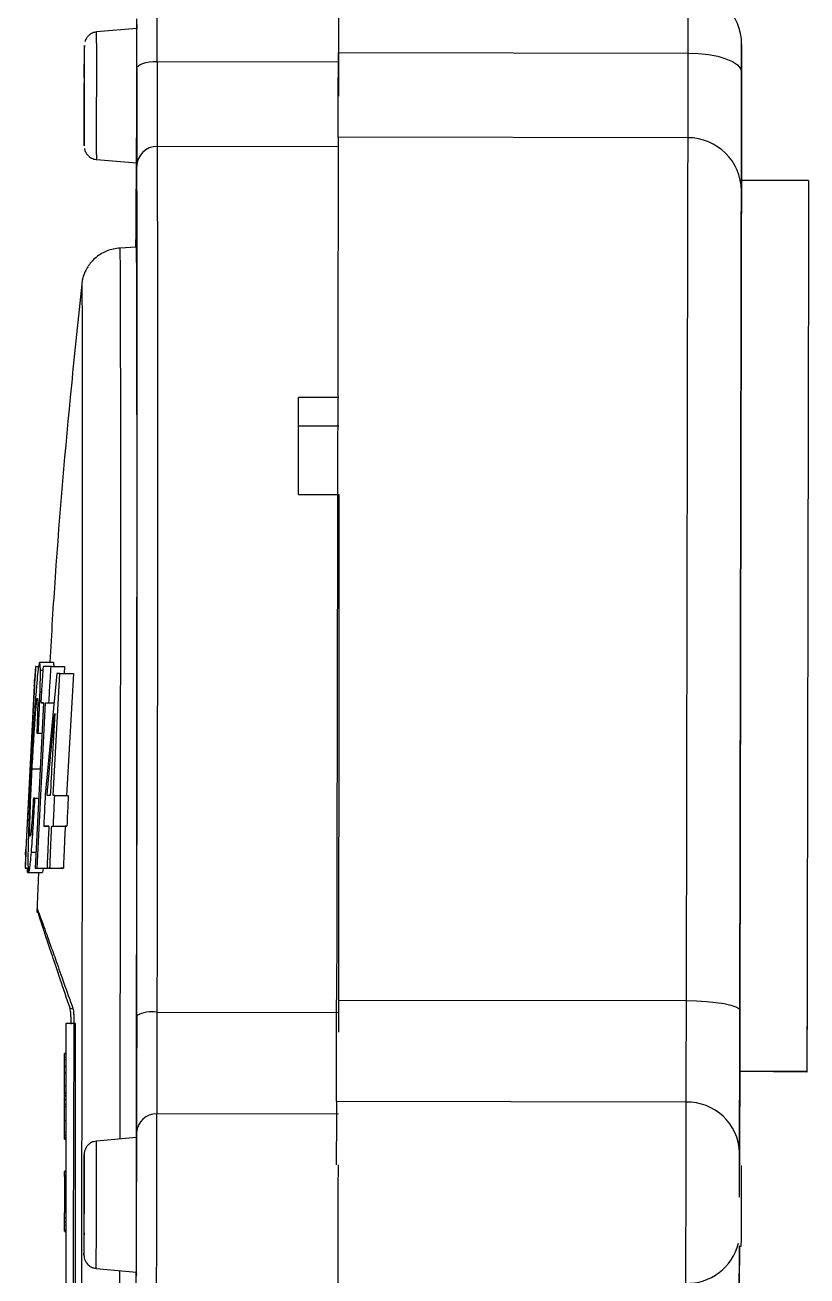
# Model space of a CAD drawing. Header units: millimetres. Extents: x 2271 to 4415, y 823 to 2339.
# Drawn here: x 2695.4 to 2753.6, y 2075.1 to 2168.2 of the extents above; entities that cross this region are included whole.
import ezdxf

# ---------------------------------------------------------------- set-up
doc = ezdxf.new("R2010")
doc.units = ezdxf.units.MM

msp = doc.modelspace()

# ---------------------------------------------------------------- linework, layer by layer
at = {"color": 7, "linetype": 'Continuous', "lineweight": 25}
for p, q in [((2703.728, 2167.938), (2700.741, 2167.683)), ((2703.732, 2165.938), (2703.732, 2165.938)), ((2718.736, 2166.164), (2744.724, 2166.115)), ((2705.235, 2165.493), (2718.735, 2165.468)), ((2703.72, 2159.938), (2703.721, 2159.938)), ((2699.812, 2159.203), (2699.812, 2159.205)), ((2718.736, 2159.145), (2705.236, 2159.171)), ((2744.712, 2159.816), (2718.712, 2159.865)), ((2700.723, 2158.205), (2703.71, 2157.938)), ((2703.687, 2157.94), (2703.685, 2157.698)), ((2753.706, 2156.628), (2748.706, 2156.638)), ((2703.698, 2151.666), (2702.461, 2151.603)), ((2699.628, 2148.921), (2699.629, 2148.929)), ((2718.767, 2140.497), (2715.767, 2140.502)), ((2715.767, 2138.392), (2718.76, 2138.386)), ((2715.766, 2133.287), (2718.766, 2133.282)), ((2696.192, 2120.478), (2696.129, 2119.478)), ((2696.19, 2120.478), (2696.229, 2120.478)), ((2696.229, 2120.478), (2696.192, 2120.478)), ((2696.229, 2120.478), (2696.423, 2120.478)), ((2696.5, 2120.804), (2697.502, 2120.802)), ((2696.558, 2120.213), (2696.733, 2120.212)), ((2697.354, 2120.476), (2696.75, 2120.477)), ((2697.777, 2119.966), (2696.925, 2111.18)), ((2697.354, 2120.476), (2698.358, 2120.474)), ((2697.503, 2110.883), (2698.01, 2119.966)), ((2698.01, 2119.966), (2699.014, 2119.964)), ((2698.358, 2120.474), (2698.326, 2119.965)), ((2699.014, 2119.964), (2698.507, 2110.881)), ((2696.11, 2119.076), (2695.477, 2106.881)), ((2695.494, 2106.881), (2696.127, 2119.076)), ((2696.63, 2118.541), (2696.531, 2118.541)), ((2696.784, 2117.789), (2696.17, 2105.478)), ((2696.325, 2105.478), (2696.939, 2117.788)), ((2696.784, 2117.789), (2696.585, 2117.789)), ((2696.939, 2117.788), (2697.566, 2117.787)), ((2697.189, 2117.788), (2697.566, 2117.787)), ((2696.286, 2115.519), (2696.671, 2115.518)), ((2696.4, 2115.519), (2696.671, 2115.518)), ((2695.94, 2112.872), (2696.539, 2112.871)), ((2696.147, 2110.692), (2696.43, 2110.692)), ((2697.628, 2110.883), (2698.632, 2110.881)), ((2697.184, 2108.603), (2696.803, 2108.603)), ((2697.396, 2108.602), (2698.4, 2108.6)), ((2697.52, 2108.602), (2698.524, 2108.6)), ((2695.455, 2106.48), (2695.414, 2105.48)), ((2695.886, 2106.663), (2696.229, 2106.662)), ((2695.414, 2105.48), (2695.412, 2105.48)), ((2695.412, 2105.48), (2695.414, 2105.48)), ((2695.414, 2105.48), (2695.451, 2105.48)), ((2695.414, 2105.48), (2695.642, 2105.479)), ((2695.451, 2105.48), (2695.642, 2105.479)), ((2695.608, 2105.164), (2695.685, 2105.163)), ((2695.685, 2105.164), (2696.686, 2105.162)), ((2696.17, 2105.478), (2697.051, 2105.477)), ((2696.418, 2105.162), (2696.287, 2102.17)), ((2696.325, 2105.478), (2697.051, 2105.477)), ((2697.051, 2105.477), (2698.054, 2105.475)), ((2697.262, 2105.476), (2698.265, 2105.474)), ((2696.301, 2102.468), (2696.299, 2102.478)), ((2698.765, 2095.057), (2698.98, 2095.008)), ((2718.727, 2095.671), (2744.592, 2095.623)), ((2698.457, 2093.931), (2698.457, 2067.931)), ((2699.157, 2093.931), (2698.457, 2093.931)), ((2699.157, 2067.931), (2699.157, 2093.931)), ((2705.225, 2094.774), (2718.725, 2094.748)), ((2698.457, 2091.703), (2698.357, 2091.703)), ((2698.357, 2091.676), (2698.357, 2091.703)), ((2698.357, 2091.676), (2698.457, 2091.676)), ((2698.357, 2091.406), (2698.357, 2091.676)), ((2698.457, 2091.406), (2698.357, 2091.406)), ((2698.357, 2091.217), (2698.357, 2091.406)), ((2698.457, 2091.217), (2698.357, 2091.217)), ((2698.357, 2090.73), (2698.357, 2091.217)), ((2698.457, 2090.73), (2698.357, 2090.73)), ((2698.357, 2090.243), (2698.357, 2090.73)), ((2698.457, 2090.243), (2698.357, 2090.243)), ((2698.357, 2089.269), (2698.357, 2090.243)), ((2753.582, 2090.304), (2748.582, 2090.351)), ((2753.582, 2090.342), (2748.582, 2090.351)), ((2753.582, 2090.304), (2753.582, 2090.342)), ((2698.457, 2089.269), (2698.357, 2089.269)), ((2698.357, 2088.783), (2698.357, 2089.269)), ((2698.457, 2088.783), (2698.357, 2088.783)), ((2698.457, 2088.702), (2698.357, 2088.702)), ((2698.457, 2088.539), (2698.357, 2088.539)), ((2698.457, 2088.485), (2698.357, 2088.485)), ((2698.357, 2088.242), (2698.357, 2088.485)), ((2698.457, 2088.242), (2698.357, 2088.242)), ((2698.357, 2087.89), (2698.357, 2088.242)), ((2698.457, 2087.89), (2698.357, 2087.89)), ((2698.357, 2087.728), (2698.357, 2087.89)), ((2698.457, 2087.728), (2698.357, 2087.728)), ((2698.357, 2086.7), (2698.357, 2087.728)), ((2744.577, 2088.07), (2718.577, 2088.119)), ((2698.457, 2086.7), (2698.357, 2086.7)), ((2718.722, 2087.176), (2705.222, 2087.202)), ((2698.457, 2085.835), (2698.357, 2085.835)), ((2698.357, 2085.619), (2698.357, 2085.835)), ((2698.457, 2085.619), (2698.357, 2085.619)), ((2698.357, 2085.456), (2698.357, 2085.619)), ((2698.357, 2085.456), (2698.457, 2085.456)), ((2698.357, 2085.402), (2698.357, 2085.456)), ((2698.457, 2085.402), (2698.357, 2085.402)), ((2698.357, 2085.321), (2698.357, 2085.402)), ((2698.357, 2085.321), (2698.457, 2085.321)), ((2703.714, 2085.436), (2700.727, 2085.18)), ((2698.457, 2082.931), (2698.357, 2082.931)), ((2698.457, 2082.912), (2698.357, 2082.912)), ((2698.357, 2082.893), (2698.357, 2082.912)), ((2698.457, 2082.893), (2698.357, 2082.893)), ((2698.357, 2082.836), (2698.357, 2082.893)), ((2698.457, 2082.836), (2698.357, 2082.836)), ((2698.357, 2082.647), (2698.357, 2082.836)), ((2703.718, 2083.436), (2703.717, 2083.436)), ((2698.457, 2082.647), (2698.357, 2082.647)), ((2698.357, 2082.545), (2698.357, 2082.647)), ((2698.457, 2082.545), (2698.357, 2082.545)), ((2698.357, 2082.545), (2698.357, 2079.853)), ((2698.457, 2079.853), (2698.357, 2079.853)), ((2698.357, 2079.519), (2698.357, 2079.853)), ((2698.357, 2079.494), (2698.457, 2079.494)), ((2698.357, 2079.222), (2698.357, 2079.277)), ((2698.357, 2079.202), (2698.457, 2079.202)), ((2698.357, 2078.911), (2698.457, 2078.911)), ((2698.457, 2078.577), (2698.357, 2078.577)), ((2698.357, 2078.463), (2698.357, 2078.577)), ((2698.457, 2078.463), (2698.357, 2078.463)), ((2698.457, 2078.425), (2698.357, 2078.425)), ((2703.706, 2077.436), (2703.706, 2077.436)), ((2748.52, 2077.351), (2748.699, 2077.351)), ((2700.709, 2075.703), (2703.695, 2075.436))]:
    msp.add_line(p, q, dxfattribs=at)
at = {"color": 7, "linetype": 'Continuous', "lineweight": 25, "flags": 128}
for points in [[(2744.733, 2170.762), (2744.733, 2170.557), (2744.731, 2169.944), (2744.73, 2168.957), (2744.727, 2167.656), (2744.724, 2166.115)], [(2703.707, 2157.939), (2703.709, 2157.764), (2703.712, 2157.941), (2703.715, 2158.461), (2703.718, 2159.287), (2703.722, 2160.364), (2703.725, 2161.618), (2703.728, 2162.964), (2703.73, 2164.31), (2703.732, 2165.564), (2703.732, 2166.641), (2703.732, 2167.467), (2703.731, 2167.987), (2703.729, 2168.164)], [(2703.725, 2168.243), (2703.725, 2168.206), (2703.724, 2167.938)], [(2703.729, 2168.164), (2703.726, 2167.987), (2703.726, 2167.938)], [(2718.737, 2168.017), (2718.737, 2166.888), (2718.735, 2165.468)], [(2699.815, 2159.487), (2699.818, 2160.098), (2699.821, 2160.987), (2699.824, 2162.069), (2699.826, 2163.236), (2699.828, 2164.375), (2699.828, 2165.374), (2699.828, 2166.135), (2699.827, 2166.584), (2699.826, 2166.677), (2699.823, 2166.405), (2699.82, 2165.794), (2699.817, 2164.904), (2699.814, 2163.823), (2699.812, 2162.655), (2699.81, 2161.517), (2699.81, 2160.518), (2699.81, 2159.756), (2699.811, 2159.307), (2699.812, 2159.203)], [(2744.724, 2166.115), (2744.722, 2164.942), (2744.72, 2163.847), (2744.718, 2162.849), (2744.716, 2161.964), (2744.715, 2161.207), (2744.714, 2160.59), (2744.713, 2160.124), (2744.712, 2159.816)], [(2744.724, 2166.115), (2745.505, 2166.086), (2746.255, 2166.004), (2746.946, 2165.872), (2747.552, 2165.694), (2748.049, 2165.478), (2748.418, 2165.233), (2748.645, 2164.966), (2748.722, 2164.689)], [(2703.732, 2164.968), (2703.761, 2165.071), (2703.847, 2165.17), (2703.987, 2165.261), (2704.174, 2165.341), (2704.401, 2165.406), (2704.661, 2165.454), (2704.943, 2165.483), (2705.235, 2165.493)], [(2718.735, 2165.468), (2718.734, 2164.293), (2718.733, 2163.196), (2718.733, 2162.905)], [(2699.812, 2159.205), (2699.812, 2159.214), (2699.815, 2159.487)], [(2705.236, 2159.171), (2705.243, 2158.03), (2705.249, 2156.539), (2705.254, 2154.703), (2705.259, 2152.532), (2705.262, 2150.034), (2705.265, 2147.222), (2705.267, 2144.107), (2705.267, 2140.705), (2705.267, 2137.03), (2705.266, 2133.099), (2705.264, 2128.93), (2705.261, 2124.541), (2705.257, 2119.953), (2705.252, 2115.186), (2705.247, 2110.262), (2705.24, 2105.204), (2705.233, 2100.033), (2705.225, 2094.774)], [(2744.712, 2159.816), (2744.71, 2158.693), (2744.707, 2157.218), (2744.704, 2155.398), (2744.7, 2153.242), (2744.695, 2150.76), (2744.69, 2147.962), (2744.684, 2144.861), (2744.678, 2141.472), (2744.671, 2137.809), (2744.664, 2133.889), (2744.656, 2129.731), (2744.647, 2125.352), (2744.639, 2120.773), (2744.63, 2116.014), (2744.621, 2111.097), (2744.611, 2106.044), (2744.601, 2100.878), (2744.592, 2095.623)], [(2700.727, 2158.564), (2700.724, 2158.239), (2700.723, 2158.205)], [(2703.714, 2158.317), (2703.711, 2157.973), (2703.71, 2157.938)], [(2703.722, 2094.508), (2703.73, 2099.669), (2703.737, 2104.743), (2703.743, 2109.706), (2703.749, 2114.538), (2703.754, 2119.215), (2703.757, 2123.717), (2703.76, 2128.024), (2703.762, 2132.115), (2703.763, 2135.972), (2703.763, 2139.578), (2703.763, 2142.917), (2703.761, 2145.973), (2703.759, 2148.733), (2703.755, 2151.183), (2703.751, 2153.314), (2703.746, 2155.115), (2703.74, 2156.579), (2703.733, 2157.698)], [(2702.461, 2151.603), (2702.466, 2151.525), (2702.474, 2151.115), (2702.481, 2150.356), (2702.487, 2149.251), (2702.493, 2147.806), (2702.497, 2146.028), (2702.501, 2143.925), (2702.504, 2141.509), (2702.506, 2138.792), (2702.508, 2135.785), (2702.508, 2132.505), (2702.507, 2128.968), (2702.506, 2125.191), (2702.503, 2121.193), (2702.5, 2116.993), (2702.496, 2112.613), (2702.491, 2108.074), (2702.485, 2103.398), (2702.479, 2098.609), (2702.471, 2093.731), (2702.463, 2088.786), (2702.457, 2085.328)], [(2703.695, 2085.434), (2703.697, 2086.739), (2703.705, 2091.727), (2703.713, 2096.658), (2703.72, 2101.508), (2703.726, 2106.254), (2703.731, 2110.871), (2703.736, 2115.337), (2703.739, 2119.629), (2703.742, 2123.726), (2703.744, 2127.607), (2703.745, 2131.254), (2703.745, 2134.647), (2703.744, 2137.771), (2703.742, 2140.609), (2703.74, 2143.147), (2703.736, 2145.373), (2703.732, 2147.276), (2703.726, 2148.846), (2703.72, 2150.075), (2703.714, 2150.957), (2703.706, 2151.489), (2703.698, 2151.666)], [(2715.766, 2133.287), (2715.766, 2134.239), (2715.767, 2135.177), (2715.767, 2136.1), (2715.767, 2137.01), (2715.767, 2137.905), (2715.767, 2138.786), (2715.767, 2139.652), (2715.767, 2140.502)], [(2718.766, 2133.282), (2718.764, 2129.097), (2718.761, 2124.689), (2718.757, 2120.078), (2718.753, 2115.286), (2718.747, 2110.333), (2718.741, 2105.244), (2718.733, 2100.041), (2718.725, 2094.748)], [(2744.592, 2095.623), (2744.589, 2094.374), (2744.587, 2093.175), (2744.585, 2092.048), (2744.583, 2091.01), (2744.581, 2090.079), (2744.58, 2089.27), (2744.578, 2088.597), (2744.577, 2088.07)], [(2744.592, 2095.623), (2745.372, 2095.607), (2746.122, 2095.565), (2746.814, 2095.496), (2747.42, 2095.404), (2747.917, 2095.293), (2748.286, 2095.167), (2748.514, 2095.03), (2748.59, 2094.887)], [(2753.591, 2095.276), (2753.59, 2094.657), (2753.589, 2094.038), (2753.587, 2093.417), (2753.586, 2092.796), (2753.585, 2092.174), (2753.584, 2091.552), (2753.583, 2090.928), (2753.582, 2090.304)], [(2718.725, 2094.748), (2718.723, 2093.498), (2718.723, 2093.28)], [(2748.582, 2090.351), (2748.572, 2085.054), (2748.569, 2083.351)], [(2744.577, 2088.07), (2744.576, 2087.271), (2744.574, 2086.124), (2744.571, 2084.696), (2744.568, 2083.072), (2744.565, 2081.345), (2744.561, 2079.617), (2744.558, 2077.988), (2744.556, 2076.555), (2744.554, 2075.399), (2744.552, 2074.59)], [(2703.693, 2075.436), (2703.695, 2075.264), (2703.698, 2075.441), (2703.701, 2075.961), (2703.704, 2076.787), (2703.708, 2077.864), (2703.711, 2079.118), (2703.714, 2080.464), (2703.716, 2081.81), (2703.717, 2083.064), (2703.718, 2084.141), (2703.718, 2084.967), (2703.717, 2085.487), (2703.715, 2085.664), (2703.715, 2085.664)], [(2703.715, 2085.664), (2703.712, 2085.487), (2703.712, 2085.436)], [(2699.796, 2076.889), (2699.796, 2076.805), (2699.798, 2076.712), (2699.801, 2076.984), (2699.804, 2077.595), (2699.807, 2078.485), (2699.809, 2079.566), (2699.812, 2080.733), (2699.813, 2081.872), (2699.814, 2082.871), (2699.814, 2083.632), (2699.813, 2084.081), (2699.811, 2084.174), (2699.809, 2083.902), (2699.806, 2083.291), (2699.803, 2082.401), (2699.8, 2081.32), (2699.798, 2080.153), (2699.796, 2079.014), (2699.796, 2079.014)], [(2699.618, 2080.472), (2699.608, 2075.513), (2699.598, 2070.581), (2699.587, 2065.7), (2699.576, 2060.897), (2699.564, 2056.197), (2699.552, 2051.624), (2699.54, 2047.203), (2699.528, 2042.957), (2699.515, 2038.907), (2699.503, 2035.077), (2699.49, 2031.484), (2699.477, 2028.149), (2699.465, 2025.089), (2699.453, 2022.32), (2699.441, 2019.856), (2699.429, 2017.711), (2699.418, 2015.896), (2699.407, 2014.42), (2699.396, 2013.29), (2699.386, 2012.514), (2699.377, 2012.095), (2699.37, 2012.021)], [(2699.796, 2079.014), (2699.795, 2078.015), (2699.795, 2077.915)], [(2748.557, 2077.351), (2748.552, 2074.428), (2748.542, 2069.15), (2748.532, 2063.932), (2748.522, 2058.799), (2748.513, 2053.775), (2748.504, 2048.887), (2748.495, 2044.157), (2748.486, 2039.611), (2748.478, 2035.269), (2748.471, 2031.155), (2748.463, 2027.287), (2748.457, 2023.685), (2748.45, 2020.367), (2748.445, 2017.35), (2748.44, 2014.648), (2748.435, 2012.274), (2748.431, 2010.241), (2748.428, 2008.559), (2748.426, 2007.235)], [(2702.439, 2075.548), (2702.435, 2073.805), (2702.425, 2068.844), (2702.414, 2063.941), (2702.403, 2059.119), (2702.391, 2054.403), (2702.379, 2049.816), (2702.367, 2045.381), (2702.354, 2041.119), (2702.341, 2037.051), (2702.329, 2033.198), (2702.316, 2029.579), (2702.303, 2026.212), (2702.291, 2023.112), (2702.278, 2020.297), (2702.266, 2017.779), (2702.254, 2015.571), (2702.243, 2013.683), (2702.232, 2012.127), (2702.221, 2010.907), (2702.211, 2010.032), (2702.202, 2009.506), (2702.193, 2009.33)], [(2703.429, 2009.263), (2703.434, 2009.307), (2703.443, 2009.661), (2703.453, 2010.369), (2703.463, 2011.425), (2703.474, 2012.826), (2703.486, 2014.563), (2703.497, 2016.629), (2703.509, 2019.012), (2703.522, 2021.702), (2703.534, 2024.685), (2703.547, 2027.945), (2703.56, 2031.467), (2703.573, 2035.234), (2703.585, 2039.225), (2703.598, 2043.422), (2703.61, 2047.804), (2703.623, 2052.348), (2703.635, 2057.033), (2703.646, 2061.834), (2703.657, 2066.728), (2703.668, 2071.69), (2703.676, 2075.438)]]:
    msp.add_lwpolyline(points, dxfattribs=at)
at = {"color": 7, "linetype": 'Continuous', "lineweight": 25}
for centre, radius, start, end in [((2744.726, 2166.762), 4, 359.89234, 89.89234), ((2077.34, 2167.458), 627.898, 359.820698, 0.246682), ((2279.647, 2166.622), 424.088, 359.77653, 0.27462), ((1444.735, 2165.063), 1256.009, 359.703541, 0.119492), ((1378.453, 2165.174), 1325.279, 359.703541, 0.119492), ((4199.588, 2161.583), 1495.86, 179.870344, 180.148836), ((4005.979, 2162.55), 1300.747, 179.870344, 180.148836), ((2705.222, 2157.682), 1.489, 89.43311, 179.40158), ((2744.736, 2155.847), 3.969, 0.34561, 90.33851), ((3952.864, 2145.583), 1249.238, 179.444348, 179.72113), ((2704.858, 2092.464), 2.339, 80.97379, 119.06365), ((5394.661, 2088.932), 2690.945, 179.881276, 180.066691), ((5045.172, 2089.925), 2339.952, 179.881276, 180.066691), ((2744.692, 2084.192), 3.881, 1.80798, 91.68764), ((2705.173, 2085.747), 1.456, 88.07281, 177.89879), ((218.965, 2085.146), 2486.258, 359.736703, 0.04736), ((701.983, 2084.236), 2001.736, 359.739298, 0.044764), ((1610.749, 2082.495), 1089.981, 359.642939, 0.141123), ((1553.623, 2082.603), 1150.095, 359.642939, 0.141123), ((247.006, 2084.965), 2471.716, 359.738774, 359.9639), ((2568.254, 2082.302), 180.459, 359.74439, 0.33318), ((2147.409, 2081.246), 601.303, 359.628875, 0.02389), ((2744.668, 2078.511), 3.922, 268.31114, 346.33156)]:
    msp.add_arc(centre, radius, start, end, dxfattribs=at)
for points, knots in [([(2718.733, 2170.808), (2718.733, 2170.746), (2718.733, 2170.624), (2718.731, 2169.623), (2718.728, 2168.137), (2718.726, 2166.821), (2718.724, 2166.164)], [0, 0, 0, 0, 0.248061, 0.498707, 0.749354, 1, 1, 1, 1]), ([(2700.738, 2167.666), (2700.684, 2167.665), (2700.524, 2167.662), (2700.296, 2167.547), (2700.09, 2167.378), (2699.961, 2167.198), (2699.894, 2167.064), (2699.875, 2166.991), (2699.872, 2166.978)], [0, 0, 0, 0, 0.135875, 0.404257, 0.623977, 0.809795, 0.964008, 1, 1, 1, 1]), ([(2748.722, 2164.689), (2748.722, 2164.975), (2748.723, 2165.56), (2748.725, 2166.229), (2748.725, 2166.675), (2748.725, 2166.728), (2748.725, 2166.755)], [0, 0, 0, 0, 0.244178, 0.5, 0.755822, 1, 1, 1, 1]), ([(2748.725, 2166.755), (2748.725, 2166.726), (2748.725, 2166.669), (2748.724, 2166.217), (2748.723, 2165.543), (2748.722, 2164.957), (2748.722, 2164.67)], [0, 0, 0, 0, 0.244178, 0.5, 0.755822, 1, 1, 1, 1]), ([(2699.814, 2161.301), (2699.814, 2161.455), (2699.813, 2161.639), (2699.813, 2161.967), (2699.814, 2162.226), (2699.815, 2162.802), (2699.816, 2163.442), (2699.818, 2164.064), (2699.818, 2164.398), (2699.819, 2164.57), (2699.82, 2164.681), (2699.821, 2164.803), (2699.822, 2165.102), (2699.824, 2165.333), (2699.824, 2165.321), (2699.824, 2165.11), (2699.824, 2164.514), (2699.825, 2164.256), (2699.825, 2163.924), (2699.824, 2163.666), (2699.823, 2163.089), (2699.822, 2162.449), (2699.82, 2161.828), (2699.82, 2161.493), (2699.819, 2161.322), (2699.818, 2161.211), (2699.817, 2161.089), (2699.816, 2160.789), (2699.814, 2160.558), (2699.814, 2160.57), (2699.814, 2160.785), (2699.814, 2161.066), (2699.814, 2161.301)], [0, 0, 0, 0, 0.066265, 0.079332, 0.091749, 0.120574, 0.19854, 0.226761, 0.249845, 0.26589, 0.284505, 0.318085, 0.379426, 0.408251, 0.420668, 0.433735, 0.5, 0.566265, 0.579332, 0.591749, 0.620574, 0.69854, 0.726761, 0.749845, 0.76589, 0.784505, 0.818085, 0.879426, 0.908251, 0.920668, 0.933735, 1, 1, 1, 1]), ([(2748.705, 2155.871), (2748.706, 2156.165), (2748.707, 2156.762), (2748.71, 2158.769), (2748.715, 2161.424), (2748.72, 2163.613), (2748.722, 2164.689)], [0, 0, 0, 0, 0.245796, 0.5, 0.754204, 1, 1, 1, 1]), ([(2748.722, 2164.67), (2748.72, 2163.588), (2748.715, 2161.387), (2748.71, 2158.761), (2748.707, 2157.13), (2748.707, 2156.709), (2748.707, 2156.638)], [0, 0, 0, 0, 0.304992, 0.620417, 0.935841, 1, 1, 1, 1]), ([(2699.83, 2159.019), (2699.833, 2159.005), (2699.848, 2158.909), (2699.919, 2158.73), (2700.086, 2158.487), (2700.353, 2158.297), (2700.593, 2158.197), (2700.718, 2158.208), (2700.723, 2158.208)], [0, 0, 0, 0, 0.035109, 0.231963, 0.433106, 0.711596, 0.986848, 1, 1, 1, 1]), ([(2748.706, 2156.6), (2748.706, 2156.523), (2748.706, 2156.363), (2748.703, 2154.744), (2748.698, 2152.096), (2748.691, 2148.378), (2748.682, 2143.676), (2748.671, 2138.051), (2748.659, 2131.588), (2748.646, 2124.382), (2748.631, 2116.539), (2748.615, 2108.171), (2748.599, 2099.415), (2748.587, 2093.372), (2748.582, 2090.351)], [0, 0, 0, 0, 0.077766, 0.161605, 0.245445, 0.329284, 0.413124, 0.496963, 0.580803, 0.664642, 0.748482, 0.832321, 0.916161, 1, 1, 1, 1]), ([(2748.59, 2094.887), (2748.595, 2097.287), (2748.604, 2102.13), (2748.617, 2109.219), (2748.63, 2116.176), (2748.643, 2122.877), (2748.655, 2129.215), (2748.666, 2135.061), (2748.676, 2140.326), (2748.684, 2144.935), (2748.692, 2148.822), (2748.698, 2151.946), (2748.702, 2154.366), (2748.704, 2155.372), (2748.705, 2155.871)], [0, 0, 0, 0, 0.079959, 0.161371, 0.244142, 0.328893, 0.414216, 0.5, 0.585778, 0.671102, 0.755858, 0.838624, 0.920039, 1, 1, 1, 1]), ([(2702.486, 2151.605), (2702.314, 2151.588), (2701.835, 2151.543), (2701.061, 2151.234), (2700.334, 2150.634), (2699.904, 2149.959), (2699.721, 2149.438), (2699.65, 2149.108), (2699.634, 2148.981), (2699.629, 2148.929), (2699.627, 2148.92)], [0, 0, 0, 0, 0.111362, 0.308749, 0.52529, 0.707852, 0.820127, 0.887845, 0.979585, 1, 1, 1, 1]), ([(2699.627, 2148.92), (2699.368, 2146.419), (2698.616, 2139.166), (2697.79, 2129.794), (2697.378, 2122.914), (2697.252, 2120.802)], [0, 0, 0, 0, 0.267282, 0.775148, 1, 1, 1, 1]), ([(2699.629, 2148.929), (2699.634, 2148.84), (2699.643, 2148.659), (2699.654, 2147.159), (2699.663, 2144.661), (2699.67, 2141.036), (2699.674, 2136.326), (2699.675, 2130.597), (2699.673, 2124.162), (2699.669, 2117.265), (2699.662, 2110.135), (2699.653, 2102.74), (2699.643, 2095.248), (2699.631, 2087.814), (2699.622, 2082.888), (2699.618, 2080.472)], [0, 0, 0, 0, 0.073675, 0.150434, 0.229885, 0.311524, 0.394751, 0.478886, 0.563205, 0.640041, 0.715869, 0.790184, 0.862545, 0.932581, 1, 1, 1, 1]), ([(2696.166, 2119.478), (2696.178, 2119.664), (2696.198, 2119.997), (2696.219, 2120.331), (2696.229, 2120.478)], [0, 0, 0, 0, 0.556974, 1, 1, 1, 1]), ([(2696.5, 2120.804), (2696.47, 2120.733), (2696.422, 2120.622), (2696.326, 2119.733), (2696.266, 2119.004), (2696.235, 2118.625)], [0, 0, 0, 0, 0.452493, 0.714814, 1, 1, 1, 1]), ([(2696.558, 2120.213), (2696.553, 2120.385), (2696.543, 2120.741), (2696.514, 2120.782), (2696.5, 2120.804)], [0, 0, 0, 0, 0.482517, 1, 1, 1, 1]), ([(2696.531, 2118.541), (2696.541, 2118.888), (2696.561, 2119.582), (2696.559, 2120.003), (2696.558, 2120.213)], [0, 0, 0, 0, 0.500493, 1, 1, 1, 1]), ([(2696.75, 2120.477), (2696.718, 2119.971), (2696.662, 2119.075), (2696.608, 2118.179), (2696.585, 2117.789)], [0, 0, 0, 0, 0.565204, 1, 1, 1, 1]), ([(2697.189, 2117.788), (2697.219, 2118.287), (2697.273, 2119.183), (2697.329, 2120.079), (2697.354, 2120.476)], [0, 0, 0, 0, 0.556552, 1, 1, 1, 1]), ([(2697.502, 2120.802), (2697.517, 2120.792), (2697.539, 2120.778), (2697.547, 2120.54), (2697.549, 2120.476)], [0, 0, 0, 0, 0.727876, 1, 1, 1, 1]), ([(2698.01, 2119.966), (2697.965, 2119.966), (2697.886, 2119.966), (2697.81, 2119.966), (2697.777, 2119.966)], [0, 0, 0, 0, 0.564034, 1, 1, 1, 1]), ([(2696.103, 2119.076), (2696.11, 2119.194), (2696.123, 2119.424), (2696.126, 2119.46), (2696.128, 2119.478)], [0, 0, 0, 0, 0.508208, 1, 1, 1, 1]), ([(2696.129, 2119.478), (2696.129, 2119.46), (2696.128, 2119.424), (2696.116, 2119.194), (2696.11, 2119.076)], [0, 0, 0, 0, 0.491793, 1, 1, 1, 1]), ([(2696.127, 2119.076), (2696.136, 2119.195), (2696.154, 2119.425), (2696.162, 2119.461), (2696.166, 2119.478)], [0, 0, 0, 0, 0.514749, 1, 1, 1, 1]), ([(2696.235, 2118.625), (2696.19, 2118.014), (2696.11, 2116.916), (2695.988, 2114.915), (2695.915, 2113.604), (2695.874, 2112.882)], [0, 0, 0, 0, 0.36011, 0.647462, 1, 1, 1, 1]), ([(2696.175, 2116.71), (2696.194, 2116.959), (2696.231, 2117.431), (2696.289, 2118.003), (2696.318, 2118.072), (2696.335, 2118.115)], [0, 0, 0, 0, 0.296714, 0.56253, 1, 1, 1, 1]), ([(2696.335, 2118.115), (2696.343, 2118.095), (2696.36, 2118.053), (2696.358, 2117.644), (2696.346, 2117.12), (2696.327, 2116.47), (2696.303, 2115.902), (2696.286, 2115.519)], [0, 0, 0, 0, 0.233217, 0.476546, 0.60225, 0.732009, 1, 1, 1, 1]), ([(2696.4, 2115.519), (2696.428, 2116.11), (2696.481, 2117.187), (2696.516, 2118.12), (2696.531, 2118.541)], [0, 0, 0, 0, 0.549267, 1, 1, 1, 1]), ([(2696.585, 2117.789), (2696.62, 2117.789), (2696.682, 2117.789), (2696.753, 2117.789), (2696.784, 2117.789)], [0, 0, 0, 0, 0.555156, 1, 1, 1, 1]), ([(2696.939, 2117.788), (2696.983, 2117.788), (2697.063, 2117.788), (2697.15, 2117.788), (2697.189, 2117.788)], [0, 0, 0, 0, 0.554411, 1, 1, 1, 1]), ([(2695.94, 2112.872), (2695.979, 2113.546), (2696.037, 2114.555), (2696.116, 2115.851), (2696.155, 2116.424), (2696.175, 2116.71)], [0, 0, 0, 0, 0.501448, 0.75111, 1, 1, 1, 1]), ([(2697.048, 2110.884), (2697.147, 2111.994), (2697.327, 2114.028), (2697.527, 2116.06), (2697.618, 2116.983)], [0, 0, 0, 0, 0.545958, 1, 1, 1, 1]), ([(2697.618, 2116.983), (2697.552, 2115.833), (2697.437, 2113.801), (2697.336, 2111.767), (2697.292, 2110.884)], [0, 0, 0, 0, 0.565441, 1, 1, 1, 1]), ([(2696.286, 2115.519), (2696.306, 2115.519), (2696.342, 2115.519), (2696.382, 2115.519), (2696.4, 2115.519)], [0, 0, 0, 0, 0.556828, 1, 1, 1, 1]), ([(2695.874, 2112.882), (2695.819, 2111.757), (2695.719, 2109.703), (2695.668, 2108.006), (2695.645, 2107.238)], [0, 0, 0, 0, 0.54774, 1, 1, 1, 1]), ([(2695.783, 2109.153), (2695.8, 2109.669), (2695.838, 2110.819), (2695.904, 2112.142), (2695.94, 2112.872)], [0, 0, 0, 0, 0.448512, 1, 1, 1, 1]), ([(2696.034, 2110.692), (2696.009, 2110.281), (2695.972, 2109.663), (2695.923, 2108.91), (2695.898, 2108.611), (2695.885, 2108.463)], [0, 0, 0, 0, 0.498783, 0.750565, 1, 1, 1, 1]), ([(2695.886, 2106.663), (2695.907, 2106.936), (2695.951, 2107.484), (2696.038, 2108.808), (2696.103, 2109.939), (2696.147, 2110.692)], [0, 0, 0, 0, 0.250013, 0.500775, 1, 1, 1, 1]), ([(2696.147, 2110.692), (2696.125, 2110.692), (2696.085, 2110.692), (2696.049, 2110.692), (2696.034, 2110.692)], [0, 0, 0, 0, 0.564134, 1, 1, 1, 1]), ([(2696.925, 2111.18), (2696.902, 2110.696), (2696.86, 2109.838), (2696.821, 2108.979), (2696.803, 2108.603)], [0, 0, 0, 0, 0.562654, 1, 1, 1, 1]), ([(2697.292, 2110.884), (2697.244, 2110.884), (2697.161, 2110.884), (2697.082, 2110.884), (2697.048, 2110.884)], [0, 0, 0, 0, 0.565906, 1, 1, 1, 1]), ([(2697.628, 2110.883), (2697.604, 2110.883), (2697.562, 2110.883), (2697.521, 2110.883), (2697.503, 2110.883)], [0, 0, 0, 0, 0.562632, 1, 1, 1, 1]), ([(2697.52, 2108.602), (2697.54, 2109.027), (2697.575, 2109.787), (2697.611, 2110.547), (2697.628, 2110.883)], [0, 0, 0, 0, 0.558484, 1, 1, 1, 1]), ([(2698.632, 2110.881), (2698.611, 2110.454), (2698.574, 2109.694), (2698.539, 2108.934), (2698.524, 2108.6)], [0, 0, 0, 0, 0.561509, 1, 1, 1, 1]), ([(2695.799, 2107.852), (2695.792, 2107.866), (2695.778, 2107.894), (2695.77, 2108.148), (2695.77, 2108.573), (2695.779, 2108.961), (2695.783, 2109.153)], [0, 0, 0, 0, 0.253705, 0.504972, 0.753884, 1, 1, 1, 1]), ([(2695.885, 2108.463), (2695.867, 2108.271), (2695.832, 2107.911), (2695.81, 2107.871), (2695.799, 2107.852)], [0, 0, 0, 0, 0.531035, 1, 1, 1, 1]), ([(2696.803, 2108.603), (2696.87, 2108.603), (2696.991, 2108.603), (2697.124, 2108.603), (2697.184, 2108.603)], [0, 0, 0, 0, 0.549838, 1, 1, 1, 1]), ([(2697.184, 2108.603), (2697.158, 2108.017), (2697.112, 2106.975), (2697.069, 2105.933), (2697.051, 2105.477)], [0, 0, 0, 0, 0.562267, 1, 1, 1, 1]), ([(2697.262, 2105.476), (2697.286, 2106.058), (2697.329, 2107.1), (2697.375, 2108.142), (2697.396, 2108.602)], [0, 0, 0, 0, 0.5579878, 1, 1, 1, 1]), ([(2697.396, 2108.602), (2697.419, 2108.602), (2697.46, 2108.602), (2697.502, 2108.602), (2697.52, 2108.602)], [0, 0, 0, 0, 0.557215, 1, 1, 1, 1]), ([(2698.4, 2108.6), (2698.373, 2108.015), (2698.327, 2106.973), (2698.284, 2105.931), (2698.265, 2105.474)], [0, 0, 0, 0, 0.561997, 1, 1, 1, 1]), ([(2698.524, 2108.6), (2698.5, 2108.6), (2698.458, 2108.6), (2698.417, 2108.6), (2698.4, 2108.6)], [0, 0, 0, 0, 0.5627844, 1, 1, 1, 1]), ([(2695.645, 2107.238), (2695.639, 2106.928), (2695.627, 2106.298), (2695.63, 2105.63), (2695.648, 2105.229), (2695.673, 2105.185), (2695.685, 2105.164)], [0, 0, 0, 0, 0.239072, 0.485952, 0.739492, 1, 1, 1, 1]), ([(2695.451, 2105.48), (2695.458, 2105.665), (2695.472, 2105.998), (2695.486, 2106.331), (2695.492, 2106.48)], [0, 0, 0, 0, 0.555505, 1, 1, 1, 1]), ([(2695.453, 2106.48), (2695.454, 2106.497), (2695.455, 2106.534), (2695.465, 2106.764), (2695.47, 2106.881)], [0, 0, 0, 0, 0.49078, 1, 1, 1, 1]), ([(2695.477, 2106.881), (2695.471, 2106.764), (2695.459, 2106.534), (2695.456, 2106.497), (2695.455, 2106.48)], [0, 0, 0, 0, 0.509216, 1, 1, 1, 1]), ([(2695.492, 2106.48), (2695.49, 2106.498), (2695.486, 2106.535), (2695.491, 2106.766), (2695.494, 2106.881)], [0, 0, 0, 0, 0.49814, 1, 1, 1, 1]), ([(2695.685, 2105.164), (2695.709, 2105.213), (2695.747, 2105.291), (2695.819, 2105.897), (2695.863, 2106.402), (2695.886, 2106.663)], [0, 0, 0, 0, 0.462063, 0.722152, 1, 1, 1, 1]), ([(2695.547, 2105.479), (2695.536, 2105.479), (2695.518, 2105.479), (2695.503, 2105.48), (2695.496, 2105.48)], [0, 0, 0, 0, 0.563122, 1, 1, 1, 1]), ([(2695.608, 2105.164), (2695.6, 2105.17), (2695.589, 2105.18), (2695.588, 2105.407), (2695.588, 2105.479)], [0, 0, 0, 0, 0.680882, 1, 1, 1, 1]), ([(2696.17, 2105.478), (2696.198, 2105.478), (2696.248, 2105.478), (2696.301, 2105.478), (2696.325, 2105.478)], [0, 0, 0, 0, 0.55383, 1, 1, 1, 1]), ([(2696.767, 2105.477), (2696.766, 2105.471), (2696.733, 2105.186), (2696.709, 2105.173), (2696.686, 2105.162)], [0, 0, 0, 0, 0.022113, 1, 1, 1, 1]), ([(2697.051, 2105.477), (2697.089, 2105.477), (2697.158, 2105.476), (2697.23, 2105.476), (2697.262, 2105.476)], [0, 0, 0, 0, 0.554564, 1, 1, 1, 1]), ([(2697.327, 2105.476), (2697.297, 2105.476), (2697.243, 2105.476), (2697.194, 2105.476), (2697.172, 2105.476)], [0, 0, 0, 0, 0.566165, 1, 1, 1, 1]), ([(2698.265, 2105.474), (2698.225, 2105.474), (2698.153, 2105.475), (2698.084, 2105.475), (2698.054, 2105.475)], [0, 0, 0, 0, 0.5654356, 1, 1, 1, 1]), ([(2696.299, 2102.478), (2696.304, 2102.471), (2696.314, 2102.457), (2696.36, 2102.344), (2696.432, 2102.157), (2696.543, 2101.86), (2696.707, 2101.414), (2696.948, 2100.748), (2697.285, 2099.808), (2697.734, 2098.548), (2698.288, 2096.988), (2698.743, 2095.702), (2698.971, 2095.057)], [0, 0, 0, 0, 0.06793, 0.138655, 0.210456, 0.287198, 0.376437, 0.481249, 0.5991, 0.727695, 0.86341, 1, 1, 1, 1]), ([(2698.765, 2095.057), (2698.512, 2095.802), (2698.014, 2097.269), (2697.442, 2098.965), (2697.009, 2100.259), (2696.712, 2101.154), (2696.521, 2101.739), (2696.405, 2102.102), (2696.335, 2102.33), (2696.315, 2102.402), (2696.305, 2102.438)], [0, 0, 0, 0, 0.171156, 0.337266, 0.489956, 0.625692, 0.741115, 0.834988, 0.918354, 1, 1, 1, 1]), ([(2698.839, 2093.874), (2698.839, 2094.011), (2698.839, 2094.279), (2698.824, 2094.618), (2698.801, 2094.91), (2698.777, 2095.006), (2698.765, 2095.057)], [0, 0, 0, 0, 0.246867, 0.480182, 0.723828, 1, 1, 1, 1]), ([(2698.971, 2095.057), (2698.984, 2095.005), (2699.008, 2094.906), (2699.033, 2094.616), (2699.048, 2094.276), (2699.049, 2094.01), (2699.049, 2093.873)], [0, 0, 0, 0, 0.275858, 0.523521, 0.75515, 1, 1, 1, 1]), ([(2748.57, 2084.314), (2748.571, 2084.808), (2748.573, 2085.813), (2748.578, 2088.338), (2748.584, 2091.403), (2748.588, 2093.739), (2748.59, 2094.887)], [0, 0, 0, 0, 0.245796, 0.5, 0.754204, 1, 1, 1, 1]), ([(2699.049, 2093.873), (2699.04, 2091.705), (2699.02, 2087.266), (2699.003, 2080.473), (2698.995, 2073.679), (2698.997, 2069.241), (2698.999, 2067.072)], [0, 0, 0, 0, 0.244218, 0.5, 0.755782, 1, 1, 1, 1]), ([(2698.357, 2088.702), (2698.357, 2088.72), (2698.357, 2088.754), (2698.357, 2088.779), (2698.357, 2088.781), (2698.357, 2088.783)], [0, 0, 0, 0, 0.364517, 0.680686, 1, 1, 1, 1]), ([(2698.357, 2088.539), (2698.357, 2088.574), (2698.357, 2088.615), (2698.357, 2088.645), (2698.357, 2088.65)], [0, 0, 0, 0, 0.8440577, 1, 1, 1, 1]), ([(2718.577, 2088.119), (2718.577, 2087.807), (2718.576, 2087.181), (2718.573, 2085.536), (2718.57, 2084.213), (2718.569, 2083.452), (2718.569, 2083.408)], [0, 0, 0, 0, 0.32661, 0.653221, 0.979831, 1, 1, 1, 1]), ([(2698.357, 2085.835), (2698.357, 2085.902), (2698.357, 2086.079), (2698.357, 2086.367), (2698.357, 2086.589), (2698.357, 2086.7)], [0, 0, 0, 0, 0.230956, 0.615355, 1, 1, 1, 1]), ([(2700.725, 2085.161), (2700.647, 2085.156), (2700.467, 2085.146), (2700.232, 2085.012), (2700.043, 2084.838), (2699.925, 2084.659), (2699.858, 2084.498), (2699.828, 2084.374), (2699.817, 2084.292), (2699.814, 2084.253), (2699.813, 2084.232), (2699.812, 2084.212), (2699.811, 2084.182), (2699.81, 2084.101), (2699.809, 2083.983), (2699.808, 2083.769), (2699.808, 2083.757)], [0, 0, 0, 0, 0.073717, 0.170276, 0.250022, 0.317427, 0.372917, 0.415676, 0.440022, 0.453408, 0.46487, 0.481697, 0.517037, 0.648793, 0.980281, 1, 1, 1, 1]), ([(2748.564, 2081.009), (2748.564, 2081.114), (2748.565, 2081.529), (2748.567, 2082.288), (2748.568, 2083.171), (2748.57, 2083.901), (2748.57, 2084.179), (2748.57, 2084.314)], [0, 0, 0, 0, 0.076436, 0.30195, 0.538218, 0.774486, 1, 1, 1, 1]), ([(2699.804, 2081.708), (2699.805, 2081.992), (2699.806, 2082.331), (2699.807, 2082.641), (2699.808, 2082.722), (2699.809, 2082.593), (2699.809, 2082.461), (2699.811, 2082.478), (2699.811, 2082.389), (2699.811, 2082.155), (2699.81, 2081.844), (2699.81, 2081.304), (2699.809, 2080.787), (2699.809, 2080.333), (2699.808, 2080.062), (2699.807, 2079.663), (2699.805, 2079.238), (2699.803, 2078.552), (2699.802, 2078.245), (2699.802, 2078.164), (2699.801, 2078.293), (2699.8, 2078.426), (2699.799, 2078.408), (2699.799, 2078.497), (2699.799, 2078.732), (2699.799, 2079.042), (2699.8, 2079.582), (2699.8, 2080.099), (2699.801, 2080.553), (2699.801, 2080.824), (2699.803, 2081.22), (2699.804, 2081.486), (2699.804, 2081.708)], [0, 0, 0, 0, 0.066265, 0.079332, 0.091749, 0.120574, 0.19854, 0.226761, 0.249845, 0.26589, 0.284505, 0.318085, 0.379426, 0.408251, 0.420668, 0.433735, 0.5, 0.566265, 0.579332, 0.591749, 0.620574, 0.69854, 0.726761, 0.749845, 0.76589, 0.784505, 0.818085, 0.879426, 0.908251, 0.920668, 0.933735, 1, 1, 1, 1]), ([(2698.357, 2079.202), (2698.357, 2079.244), (2698.357, 2079.32), (2698.357, 2079.409), (2698.357, 2079.466), (2698.357, 2079.49), (2698.357, 2079.493), (2698.357, 2079.494)], [0, 0, 0, 0, 0.295039, 0.533594, 0.726385, 0.888117, 1, 1, 1, 1]), ([(2698.357, 2078.911), (2698.357, 2078.914), (2698.357, 2078.92), (2698.357, 2078.973), (2698.357, 2079.049), (2698.357, 2079.131), (2698.357, 2079.183), (2698.357, 2079.202)], [0, 0, 0, 0, 0.197948, 0.397719, 0.628904, 0.861995, 1, 1, 1, 1]), ([(2699.796, 2079.013), (2699.796, 2078.842), (2699.795, 2078.343), (2699.795, 2077.631), (2699.796, 2077.011), (2699.796, 2076.773), (2699.798, 2076.692), (2699.797, 2076.676), (2699.801, 2076.616), (2699.809, 2076.533), (2699.841, 2076.385), (2699.932, 2076.176), (2700.11, 2075.951), (2700.376, 2075.764), (2700.593, 2075.729), (2700.694, 2075.712)], [0, 0, 0, 0, 0.0986, 0.287898, 0.477768, 0.668079, 0.716562, 0.750487, 0.757894, 0.767565, 0.798075, 0.835601, 0.886414, 0.94679, 1, 1, 1, 1]), ([(2698.357, 2078.577), (2698.357, 2078.644), (2698.357, 2078.748), (2698.357, 2078.853), (2698.357, 2078.891)], [0, 0, 0, 0, 0.636221, 1, 1, 1, 1]), ([(2748.539, 2067.694), (2748.541, 2068.845), (2748.546, 2071.188), (2748.551, 2074.241), (2748.555, 2076.376), (2748.557, 2077.134), (2748.557, 2077.351)], [0, 0, 0, 0, 0.286989, 0.583795, 0.8806, 1, 1, 1, 1])]:
    msp.add_open_spline(points, degree=3, knots=knots, dxfattribs=at)
for points in [[(2718.712, 2159.865), (2718.713, 2160.08), (2718.714, 2160.508), (2718.716, 2161.938), (2718.72, 2163.819), (2718.723, 2165.382), (2718.724, 2166.164)], [(2718.712, 2159.865), (2718.711, 2159.315), (2718.709, 2158.214), (2718.704, 2155.564), (2718.698, 2152.213), (2718.69, 2148.123), (2718.681, 2143.356), (2718.671, 2137.954), (2718.66, 2131.974), (2718.648, 2125.476), (2718.635, 2118.528), (2718.621, 2111.195), (2718.606, 2103.568), (2718.597, 2098.304), (2718.592, 2095.672)], [(2753.706, 2156.626), (2753.706, 2156.545), (2753.706, 2156.385), (2753.703, 2154.737), (2753.698, 2152.086), (2753.691, 2148.369), (2753.682, 2143.666), (2753.671, 2138.041), (2753.659, 2131.579), (2753.646, 2124.372), (2753.631, 2116.529), (2753.615, 2108.162), (2753.599, 2099.405), (2753.587, 2093.363), (2753.582, 2090.342)], [(2718.577, 2088.119), (2718.578, 2088.479), (2718.579, 2089.199), (2718.583, 2090.996), (2718.587, 2093.169), (2718.59, 2094.838), (2718.592, 2095.672)]]:
    msp.add_open_spline(points, degree=3, dxfattribs=at)

doc.saveas('drawing.dxf')
